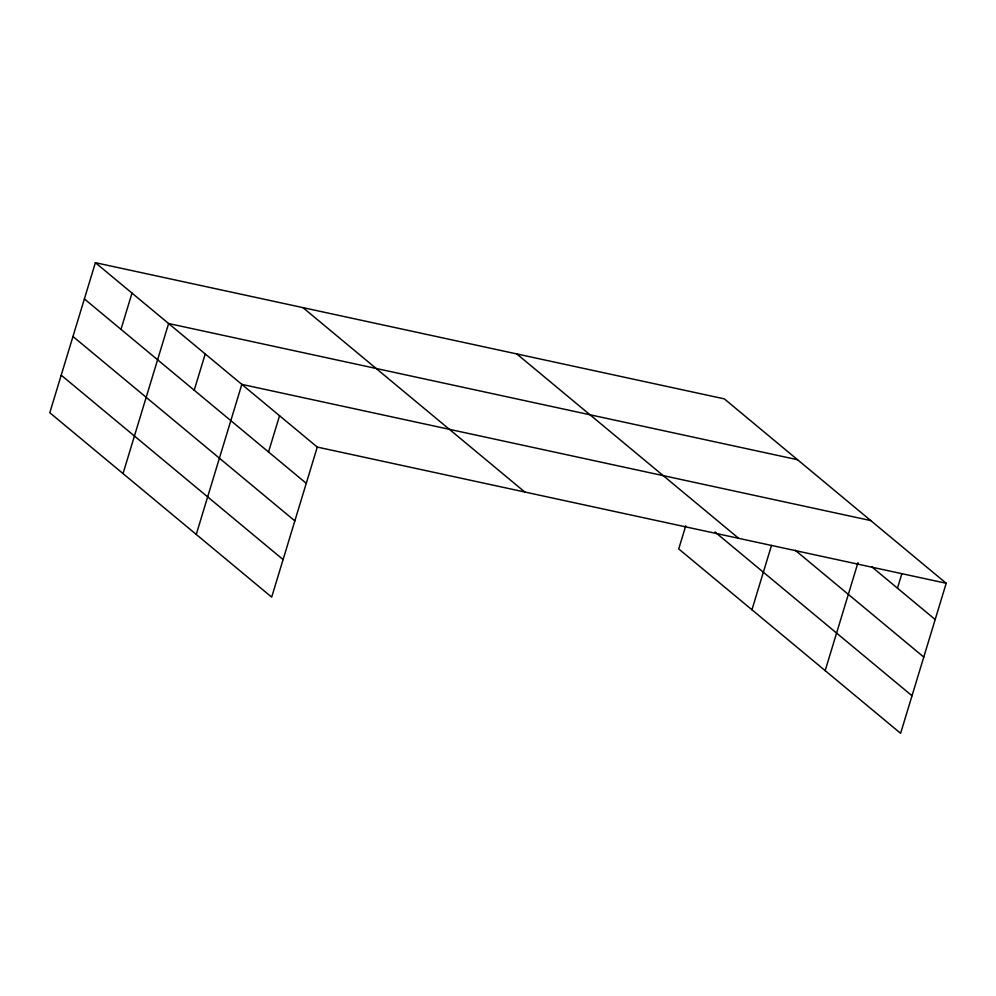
<?xml version="1.0" encoding="UTF-8"?>
<svg xmlns="http://www.w3.org/2000/svg" width="996" height="996" viewBox="0 0 996 996"><rect width="100%" height="100%" fill="white"/><g stroke="black" fill="none" stroke-linecap="round" stroke-linejoin="round"><path stroke-width="1.49" d="M95.392 262.683L49.8 412.73L271.684 597.127L317.276 447.08L95.392 262.683L724.316 398.873L946.2 583.27L900.608 733.317L678.724 548.921L685.746 525.813M120.989 329.352L131.995 293.098M123.018 473.586L168.61 323.526L797.535 459.716M194.208 390.208L205.226 353.954M196.249 534.429L241.829 384.381L870.753 520.572M268.534 451.985L279.552 415.73M751.943 609.776L771.502 545.435M825.174 670.632L857.992 562.603M897.471 588.175L901.866 573.671M317.276 447.08L946.2 583.27M871.537 566.624L935.182 619.524M795.194 550.215L923.778 657.074M516.775 353.929L738.659 538.326M714.941 531.976L912.025 695.768M302.933 307.615L524.817 492.024M84.374 298.925L306.258 483.334M72.969 336.486L294.853 520.883M61.204 375.168L283.101 559.578"/></g></svg>
